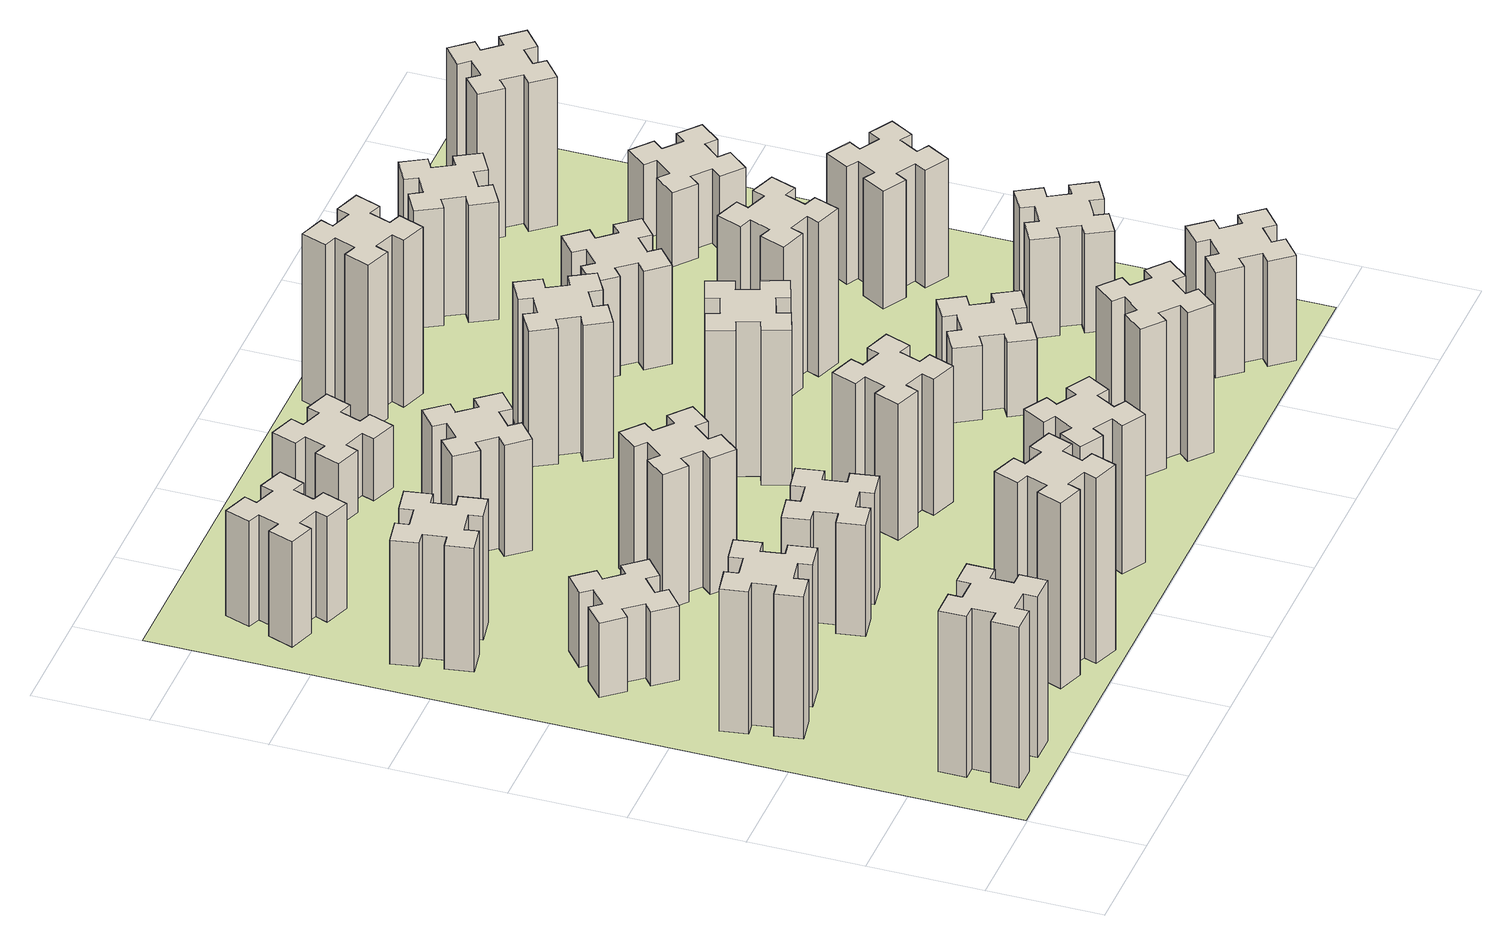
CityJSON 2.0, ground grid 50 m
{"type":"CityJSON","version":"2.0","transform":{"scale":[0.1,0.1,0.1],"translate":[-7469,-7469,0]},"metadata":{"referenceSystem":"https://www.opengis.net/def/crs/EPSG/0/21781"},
"CityObjects":{
"building1":{"type":"Building","attributes":{"class":"1000","function":"1000","usage":"1000","yearOfConstruction":2016,"roofType":"1000","measuredHeight":78,"storeysAboveGround":30,"storeysBelowGround":0},"geometry":[{"type":"Solid","lod":"1","boundaries":[[[[0,1,2,3,4,5,6,7,8,9,10,11,12,13,14,15,16,17,18,19]],[[17,16,20,21]],[[16,15,22,20]],[[15,14,23,22]],[[14,13,24,23]],[[13,12,25,24]],[[12,11,26,25]],[[11,10,27,26]],[[10,9,28,27]],[[9,8,29,28]],[[8,7,30,29]],[[7,6,31,30]],[[6,5,32,31]],[[5,4,33,32]],[[4,3,34,33]],[[3,2,35,34]],[[2,1,36,35]],[[1,0,37,36]],[[0,19,38,37]],[[19,18,39,38]],[[18,17,21,39]],[[24,25,26,27,28,29,30,31,32,33,34,35,36,37,38,39,21,20,22,23]]]]}]},
"building2":{"type":"Building","attributes":{"class":"1000","function":"1000","usage":"1000","yearOfConstruction":2016,"roofType":"1000","measuredHeight":69,"storeysAboveGround":30,"storeysBelowGround":0},"geometry":[{"type":"Solid","lod":"1","boundaries":[[[[40,41,42,43,44,45,46,47,48,49,50,51,52,53,54,55,56,57,58,59]],[[57,56,60,61]],[[56,55,62,60]],[[55,54,63,62]],[[54,53,64,63]],[[53,52,65,64]],[[52,51,66,65]],[[51,50,67,66]],[[50,49,68,67]],[[49,48,69,68]],[[48,47,70,69]],[[47,46,71,70]],[[46,45,72,71]],[[45,44,73,72]],[[44,43,74,73]],[[43,42,75,74]],[[42,41,76,75]],[[41,40,77,76]],[[40,59,78,77]],[[59,58,79,78]],[[58,57,61,79]],[[64,65,66,67,68,69,70,71,72,73,74,75,76,77,78,79,61,60,62,63]]]]}]},
"building3":{"type":"Building","attributes":{"class":"1000","function":"1000","usage":"1000","yearOfConstruction":2016,"roofType":"1000","measuredHeight":36,"storeysAboveGround":30,"storeysBelowGround":0},"geometry":[{"type":"Solid","lod":"1","boundaries":[[[[80,81,82,83,84,85,86,87,88,89,90,91,92,93,94,95,96,97,98,99]],[[97,96,100,101]],[[96,95,102,100]],[[95,94,103,102]],[[94,93,104,103]],[[93,92,105,104]],[[92,91,106,105]],[[91,90,107,106]],[[90,89,108,107]],[[89,88,109,108]],[[88,87,110,109]],[[87,86,111,110]],[[86,85,112,111]],[[85,84,113,112]],[[84,83,114,113]],[[83,82,115,114]],[[82,81,116,115]],[[81,80,117,116]],[[80,99,118,117]],[[99,98,119,118]],[[98,97,101,119]],[[104,105,106,107,108,109,110,111,112,113,114,115,116,117,118,119,101,100,102,103]]]]}]},
"building4":{"type":"Building","attributes":{"class":"1000","function":"1000","usage":"1000","yearOfConstruction":2016,"roofType":"1000","measuredHeight":60,"storeysAboveGround":30,"storeysBelowGround":0},"geometry":[{"type":"Solid","lod":"1","boundaries":[[[[120,121,122,123,124,125,126,127,128,129,130,131,132,133,134,135,136,137,138,139]],[[137,136,140,141]],[[136,135,142,140]],[[135,134,143,142]],[[134,133,144,143]],[[133,132,145,144]],[[132,131,146,145]],[[131,130,147,146]],[[130,129,148,147]],[[129,128,149,148]],[[128,127,150,149]],[[127,126,151,150]],[[126,125,152,151]],[[125,124,153,152]],[[124,123,154,153]],[[123,122,155,154]],[[122,121,156,155]],[[121,120,157,156]],[[120,139,158,157]],[[139,138,159,158]],[[138,137,141,159]],[[144,145,146,147,148,149,150,151,152,153,154,155,156,157,158,159,141,140,142,143]]]]}]},
"building5":{"type":"Building","attributes":{"class":"1000","function":"1000","usage":"1000","yearOfConstruction":2016,"roofType":"1000","measuredHeight":90,"storeysAboveGround":30,"storeysBelowGround":0},"geometry":[{"type":"Solid","lod":"1","boundaries":[[[[160,161,162,163,164,165,166,167,168,169,170,171,172,173,174,175,176,177,178,179]],[[177,176,180,181]],[[176,175,182,180]],[[175,174,183,182]],[[174,173,184,183]],[[173,172,185,184]],[[172,171,186,185]],[[171,170,187,186]],[[170,169,188,187]],[[169,168,189,188]],[[168,167,190,189]],[[167,166,191,190]],[[166,165,192,191]],[[165,164,193,192]],[[164,163,194,193]],[[163,162,195,194]],[[162,161,196,195]],[[161,160,197,196]],[[160,179,198,197]],[[179,178,199,198]],[[178,177,181,199]],[[184,185,186,187,188,189,190,191,192,193,194,195,196,197,198,199,181,180,182,183]]]]}]},
"building6":{"type":"Building","attributes":{"class":"1000","function":"1000","usage":"1000","yearOfConstruction":2016,"roofType":"1000","measuredHeight":51,"storeysAboveGround":30,"storeysBelowGround":0},"geometry":[{"type":"Solid","lod":"1","boundaries":[[[[200,201,202,203,204,205,206,207,208,209,210,211,212,213,214,215,216,217,218,219]],[[217,216,220,221]],[[216,215,222,220]],[[215,214,223,222]],[[214,213,224,223]],[[213,212,225,224]],[[212,211,226,225]],[[211,210,227,226]],[[210,209,228,227]],[[209,208,229,228]],[[208,207,230,229]],[[207,206,231,230]],[[206,205,232,231]],[[205,204,233,232]],[[204,203,234,233]],[[203,202,235,234]],[[202,201,236,235]],[[201,200,237,236]],[[200,219,238,237]],[[219,218,239,238]],[[218,217,221,239]],[[224,225,226,227,228,229,230,231,232,233,234,235,236,237,238,239,221,220,222,223]]]]}]},
"building7":{"type":"Building","attributes":{"class":"1000","function":"1000","usage":"1000","yearOfConstruction":2016,"roofType":"1000","measuredHeight":54,"storeysAboveGround":30,"storeysBelowGround":0},"geometry":[{"type":"Solid","lod":"1","boundaries":[[[[240,241,242,243,244,245,246,247,248,249,250,251,252,253,254,255,256,257,258,259]],[[257,256,260,261]],[[256,255,262,260]],[[255,254,263,262]],[[254,253,264,263]],[[253,252,265,264]],[[252,251,266,265]],[[251,250,267,266]],[[250,249,268,267]],[[249,248,269,268]],[[248,247,270,269]],[[247,246,271,270]],[[246,245,272,271]],[[245,244,273,272]],[[244,243,274,273]],[[243,242,275,274]],[[242,241,276,275]],[[241,240,277,276]],[[240,259,278,277]],[[259,258,279,278]],[[258,257,261,279]],[[264,265,266,267,268,269,270,271,272,273,274,275,276,277,278,279,261,260,262,263]]]]}]},
"building8":{"type":"Building","attributes":{"class":"1000","function":"1000","usage":"1000","yearOfConstruction":2016,"roofType":"1000","measuredHeight":66,"storeysAboveGround":30,"storeysBelowGround":0},"geometry":[{"type":"Solid","lod":"1","boundaries":[[[[280,281,282,283,284,285,286,287,288,289,290,291,292,293,294,295,296,297,298,299]],[[297,296,300,301]],[[296,295,302,300]],[[295,294,303,302]],[[294,293,304,303]],[[293,292,305,304]],[[292,291,306,305]],[[291,290,307,306]],[[290,289,308,307]],[[289,288,309,308]],[[288,287,310,309]],[[287,286,311,310]],[[286,285,312,311]],[[285,284,313,312]],[[284,283,314,313]],[[283,282,315,314]],[[282,281,316,315]],[[281,280,317,316]],[[280,299,318,317]],[[299,298,319,318]],[[298,297,301,319]],[[304,305,306,307,308,309,310,311,312,313,314,315,316,317,318,319,301,300,302,303]]]]}]},
"building9":{"type":"Building","attributes":{"class":"1000","function":"1000","usage":"1000","yearOfConstruction":2016,"roofType":"1000","measuredHeight":72,"storeysAboveGround":30,"storeysBelowGround":0},"geometry":[{"type":"Solid","lod":"1","boundaries":[[[[320,321,322,323,324,325,326,327,328,329,330,331,332,333,334,335,336,337,338,339]],[[337,336,340,341]],[[336,335,342,340]],[[335,334,343,342]],[[334,333,344,343]],[[333,332,345,344]],[[332,331,346,345]],[[331,330,347,346]],[[330,329,348,347]],[[329,328,349,348]],[[328,327,350,349]],[[327,326,351,350]],[[326,325,352,351]],[[325,324,353,352]],[[324,323,354,353]],[[323,322,355,354]],[[322,321,356,355]],[[321,320,357,356]],[[320,339,358,357]],[[339,338,359,358]],[[338,337,341,359]],[[344,345,346,347,348,349,350,351,352,353,354,355,356,357,358,359,341,340,342,343]]]]}]},
"building10":{"type":"Building","attributes":{"class":"1000","function":"1000","usage":"1000","yearOfConstruction":2016,"roofType":"1000","measuredHeight":54,"storeysAboveGround":30,"storeysBelowGround":0},"geometry":[{"type":"Solid","lod":"1","boundaries":[[[[360,361,362,363,364,365,366,367,368,369,370,371,372,373,374,375,376,377,378,379]],[[377,376,380,381]],[[376,375,382,380]],[[375,374,383,382]],[[374,373,384,383]],[[373,372,385,384]],[[372,371,386,385]],[[371,370,387,386]],[[370,369,388,387]],[[369,368,389,388]],[[368,367,390,389]],[[367,366,391,390]],[[366,365,392,391]],[[365,364,393,392]],[[364,363,394,393]],[[363,362,395,394]],[[362,361,396,395]],[[361,360,397,396]],[[360,379,398,397]],[[379,378,399,398]],[[378,377,381,399]],[[384,385,386,387,388,389,390,391,392,393,394,395,396,397,398,399,381,380,382,383]]]]}]},
"building11":{"type":"Building","attributes":{"class":"1000","function":"1000","usage":"1000","yearOfConstruction":2016,"roofType":"1000","measuredHeight":30,"storeysAboveGround":30,"storeysBelowGround":0},"geometry":[{"type":"Solid","lod":"1","boundaries":[[[[400,401,402,403,404,405,406,407,408,409,410,411,412,413,414,415,416,417,418,419]],[[417,416,420,421]],[[416,415,422,420]],[[415,414,423,422]],[[414,413,424,423]],[[413,412,425,424]],[[412,411,426,425]],[[411,410,427,426]],[[410,409,428,427]],[[409,408,429,428]],[[408,407,430,429]],[[407,406,431,430]],[[406,405,432,431]],[[405,404,433,432]],[[404,403,434,433]],[[403,402,435,434]],[[402,401,436,435]],[[401,400,437,436]],[[400,419,438,437]],[[419,418,439,438]],[[418,417,421,439]],[[424,425,426,427,428,429,430,431,432,433,434,435,436,437,438,439,421,420,422,423]]]]}]},
"building12":{"type":"Building","attributes":{"class":"1000","function":"1000","usage":"1000","yearOfConstruction":2016,"roofType":"1000","measuredHeight":66,"storeysAboveGround":30,"storeysBelowGround":0},"geometry":[{"type":"Solid","lod":"1","boundaries":[[[[440,441,442,443,444,445,446,447,448,449,450,451,452,453,454,455,456,457,458,459]],[[457,456,460,461]],[[456,455,462,460]],[[455,454,463,462]],[[454,453,464,463]],[[453,452,465,464]],[[452,451,466,465]],[[451,450,467,466]],[[450,449,468,467]],[[449,448,469,468]],[[448,447,470,469]],[[447,446,471,470]],[[446,445,472,471]],[[445,444,473,472]],[[444,443,474,473]],[[443,442,475,474]],[[442,441,476,475]],[[441,440,477,476]],[[440,459,478,477]],[[459,458,479,478]],[[458,457,461,479]],[[464,465,466,467,468,469,470,471,472,473,474,475,476,477,478,479,461,460,462,463]]]]}]},
"building13":{"type":"Building","attributes":{"class":"1000","function":"1000","usage":"1000","yearOfConstruction":2016,"roofType":"1000","measuredHeight":75,"storeysAboveGround":30,"storeysBelowGround":0},"geometry":[{"type":"Solid","lod":"1","boundaries":[[[[480,481,482,483,484,485,486,487,488,489,490,491,492,493,494,495,496,497,498,499]],[[497,496,500,501]],[[496,495,502,500]],[[495,494,503,502]],[[494,493,504,503]],[[493,492,505,504]],[[492,491,506,505]],[[491,490,507,506]],[[490,489,508,507]],[[489,488,509,508]],[[488,487,510,509]],[[487,486,511,510]],[[486,485,512,511]],[[485,484,513,512]],[[484,483,514,513]],[[483,482,515,514]],[[482,481,516,515]],[[481,480,517,516]],[[480,499,518,517]],[[499,498,519,518]],[[498,497,501,519]],[[504,505,506,507,508,509,510,511,512,513,514,515,516,517,518,519,501,500,502,503]]]]}]},
"building14":{"type":"Building","attributes":{"class":"1000","function":"1000","usage":"1000","yearOfConstruction":2016,"roofType":"1000","measuredHeight":66,"storeysAboveGround":30,"storeysBelowGround":0},"geometry":[{"type":"Solid","lod":"1","boundaries":[[[[520,521,522,523,524,525,526,527,528,529,530,531,532,533,534,535,536,537,538,539]],[[537,536,540,541]],[[536,535,542,540]],[[535,534,543,542]],[[534,533,544,543]],[[533,532,545,544]],[[532,531,546,545]],[[531,530,547,546]],[[530,529,548,547]],[[529,528,549,548]],[[528,527,550,549]],[[527,526,551,550]],[[526,525,552,551]],[[525,524,553,552]],[[524,523,554,553]],[[523,522,555,554]],[[522,521,556,555]],[[521,520,557,556]],[[520,539,558,557]],[[539,538,559,558]],[[538,537,541,559]],[[544,545,546,547,548,549,550,551,552,553,554,555,556,557,558,559,541,540,542,543]]]]}]},
"building15":{"type":"Building","attributes":{"class":"1000","function":"1000","usage":"1000","yearOfConstruction":2016,"roofType":"1000","measuredHeight":72,"storeysAboveGround":30,"storeysBelowGround":0},"geometry":[{"type":"Solid","lod":"1","boundaries":[[[[560,561,562,563,564,565,566,567,568,569,570,571,572,573,574,575,576,577,578,579]],[[577,576,580,581]],[[576,575,582,580]],[[575,574,583,582]],[[574,573,584,583]],[[573,572,585,584]],[[572,571,586,585]],[[571,570,587,586]],[[570,569,588,587]],[[569,568,589,588]],[[568,567,590,589]],[[567,566,591,590]],[[566,565,592,591]],[[565,564,593,592]],[[564,563,594,593]],[[563,562,595,594]],[[562,561,596,595]],[[561,560,597,596]],[[560,579,598,597]],[[579,578,599,598]],[[578,577,581,599]],[[584,585,586,587,588,589,590,591,592,593,594,595,596,597,598,599,581,580,582,583]]]]}]},
"building16":{"type":"Building","attributes":{"class":"1000","function":"1000","usage":"1000","yearOfConstruction":2016,"roofType":"1000","measuredHeight":81,"storeysAboveGround":30,"storeysBelowGround":0},"geometry":[{"type":"Solid","lod":"1","boundaries":[[[[600,601,602,603,604,605,606,607,608,609,610,611,612,613,614,615,616,617,618,619]],[[617,616,620,621]],[[616,615,622,620]],[[615,614,623,622]],[[614,613,624,623]],[[613,612,625,624]],[[612,611,626,625]],[[611,610,627,626]],[[610,609,628,627]],[[609,608,629,628]],[[608,607,630,629]],[[607,606,631,630]],[[606,605,632,631]],[[605,604,633,632]],[[604,603,634,633]],[[603,602,635,634]],[[602,601,636,635]],[[601,600,637,636]],[[600,619,638,637]],[[619,618,639,638]],[[618,617,621,639]],[[624,625,626,627,628,629,630,631,632,633,634,635,636,637,638,639,621,620,622,623]]]]}]},
"building17":{"type":"Building","attributes":{"class":"1000","function":"1000","usage":"1000","yearOfConstruction":2016,"roofType":"1000","measuredHeight":36,"storeysAboveGround":30,"storeysBelowGround":0},"geometry":[{"type":"Solid","lod":"1","boundaries":[[[[640,641,642,643,644,645,646,647,648,649,650,651,652,653,654,655,656,657,658,659]],[[657,656,660,661]],[[656,655,662,660]],[[655,654,663,662]],[[654,653,664,663]],[[653,652,665,664]],[[652,651,666,665]],[[651,650,667,666]],[[650,649,668,667]],[[649,648,669,668]],[[648,647,670,669]],[[647,646,671,670]],[[646,645,672,671]],[[645,644,673,672]],[[644,643,674,673]],[[643,642,675,674]],[[642,641,676,675]],[[641,640,677,676]],[[640,659,678,677]],[[659,658,679,678]],[[658,657,661,679]],[[664,665,666,667,668,669,670,671,672,673,674,675,676,677,678,679,661,660,662,663]]]]}]},
"building18":{"type":"Building","attributes":{"class":"1000","function":"1000","usage":"1000","yearOfConstruction":2016,"roofType":"1000","measuredHeight":75,"storeysAboveGround":30,"storeysBelowGround":0},"geometry":[{"type":"Solid","lod":"1","boundaries":[[[[680,681,682,683,684,685,686,687,688,689,690,691,692,693,694,695,696,697,698,699]],[[697,696,700,701]],[[696,695,702,700]],[[695,694,703,702]],[[694,693,704,703]],[[693,692,705,704]],[[692,691,706,705]],[[691,690,707,706]],[[690,689,708,707]],[[689,688,709,708]],[[688,687,710,709]],[[687,686,711,710]],[[686,685,712,711]],[[685,684,713,712]],[[684,683,714,713]],[[683,682,715,714]],[[682,681,716,715]],[[681,680,717,716]],[[680,699,718,717]],[[699,698,719,718]],[[698,697,701,719]],[[704,705,706,707,708,709,710,711,712,713,714,715,716,717,718,719,701,700,702,703]]]]}]},
"building19":{"type":"Building","attributes":{"class":"1000","function":"1000","usage":"1000","yearOfConstruction":2016,"roofType":"1000","measuredHeight":48,"storeysAboveGround":30,"storeysBelowGround":0},"geometry":[{"type":"Solid","lod":"1","boundaries":[[[[720,721,722,723,724,725,726,727,728,729,730,731,732,733,734,735,736,737,738,739]],[[737,736,740,741]],[[736,735,742,740]],[[735,734,743,742]],[[734,733,744,743]],[[733,732,745,744]],[[732,731,746,745]],[[731,730,747,746]],[[730,729,748,747]],[[729,728,749,748]],[[728,727,750,749]],[[727,726,751,750]],[[726,725,752,751]],[[725,724,753,752]],[[724,723,754,753]],[[723,722,755,754]],[[722,721,756,755]],[[721,720,757,756]],[[720,739,758,757]],[[739,738,759,758]],[[738,737,741,759]],[[744,745,746,747,748,749,750,751,752,753,754,755,756,757,758,759,741,740,742,743]]]]}]},
"building20":{"type":"Building","attributes":{"class":"1000","function":"1000","usage":"1000","yearOfConstruction":2016,"roofType":"1000","measuredHeight":51,"storeysAboveGround":30,"storeysBelowGround":0},"geometry":[{"type":"Solid","lod":"1","boundaries":[[[[760,761,762,763,764,765,766,767,768,769,770,771,772,773,774,775,776,777,778,779]],[[777,776,780,781]],[[776,775,782,780]],[[775,774,783,782]],[[774,773,784,783]],[[773,772,785,784]],[[772,771,786,785]],[[771,770,787,786]],[[770,769,788,787]],[[769,768,789,788]],[[768,767,790,789]],[[767,766,791,790]],[[766,765,792,791]],[[765,764,793,792]],[[764,763,794,793]],[[763,762,795,794]],[[762,761,796,795]],[[761,760,797,796]],[[760,779,798,797]],[[779,778,799,798]],[[778,777,781,799]],[[784,785,786,787,788,789,790,791,792,793,794,795,796,797,798,799,781,780,782,783]]]]}]},
"building21":{"type":"Building","attributes":{"class":"1000","function":"1000","usage":"1000","yearOfConstruction":2016,"roofType":"1000","measuredHeight":57,"storeysAboveGround":30,"storeysBelowGround":0},"geometry":[{"type":"Solid","lod":"1","boundaries":[[[[800,801,802,803,804,805,806,807,808,809,810,811,812,813,814,815,816,817,818,819]],[[817,816,820,821]],[[816,815,822,820]],[[815,814,823,822]],[[814,813,824,823]],[[813,812,825,824]],[[812,811,826,825]],[[811,810,827,826]],[[810,809,828,827]],[[809,808,829,828]],[[808,807,830,829]],[[807,806,831,830]],[[806,805,832,831]],[[805,804,833,832]],[[804,803,834,833]],[[803,802,835,834]],[[802,801,836,835]],[[801,800,837,836]],[[800,819,838,837]],[[819,818,839,838]],[[818,817,821,839]],[[824,825,826,827,828,829,830,831,832,833,834,835,836,837,838,839,821,820,822,823]]]]}]},
"building22":{"type":"Building","attributes":{"class":"1000","function":"1000","usage":"1000","yearOfConstruction":2016,"roofType":"1000","measuredHeight":48,"storeysAboveGround":30,"storeysBelowGround":0},"geometry":[{"type":"Solid","lod":"1","boundaries":[[[[840,841,842,843,844,845,846,847,848,849,850,851,852,853,854,855,856,857,858,859]],[[857,856,860,861]],[[856,855,862,860]],[[855,854,863,862]],[[854,853,864,863]],[[853,852,865,864]],[[852,851,866,865]],[[851,850,867,866]],[[850,849,868,867]],[[849,848,869,868]],[[848,847,870,869]],[[847,846,871,870]],[[846,845,872,871]],[[845,844,873,872]],[[844,843,874,873]],[[843,842,875,874]],[[842,841,876,875]],[[841,840,877,876]],[[840,859,878,877]],[[859,858,879,878]],[[858,857,861,879]],[[864,865,866,867,868,869,870,871,872,873,874,875,876,877,878,879,861,860,862,863]]]]}]},
"building23":{"type":"Building","attributes":{"class":"1000","function":"1000","usage":"1000","yearOfConstruction":2016,"roofType":"1000","measuredHeight":57,"storeysAboveGround":30,"storeysBelowGround":0},"geometry":[{"type":"Solid","lod":"1","boundaries":[[[[880,881,882,883,884,885,886,887,888,889,890,891,892,893,894,895,896,897,898,899]],[[897,896,900,901]],[[896,895,902,900]],[[895,894,903,902]],[[894,893,904,903]],[[893,892,905,904]],[[892,891,906,905]],[[891,890,907,906]],[[890,889,908,907]],[[889,888,909,908]],[[888,887,910,909]],[[887,886,911,910]],[[886,885,912,911]],[[885,884,913,912]],[[884,883,914,913]],[[883,882,915,914]],[[882,881,916,915]],[[881,880,917,916]],[[880,899,918,917]],[[899,898,919,918]],[[898,897,901,919]],[[904,905,906,907,908,909,910,911,912,913,914,915,916,917,918,919,901,900,902,903]]]]}]},
"building24":{"type":"Building","attributes":{"class":"1000","function":"1000","usage":"1000","yearOfConstruction":2016,"roofType":"1000","measuredHeight":36,"storeysAboveGround":30,"storeysBelowGround":0},"geometry":[{"type":"Solid","lod":"1","boundaries":[[[[920,921,922,923,924,925,926,927,928,929,930,931,932,933,934,935,936,937,938,939]],[[937,936,940,941]],[[936,935,942,940]],[[935,934,943,942]],[[934,933,944,943]],[[933,932,945,944]],[[932,931,946,945]],[[931,930,947,946]],[[930,929,948,947]],[[929,928,949,948]],[[928,927,950,949]],[[927,926,951,950]],[[926,925,952,951]],[[925,924,953,952]],[[924,923,954,953]],[[923,922,955,954]],[[922,921,956,955]],[[921,920,957,956]],[[920,939,958,957]],[[939,938,959,958]],[[938,937,941,959]],[[944,945,946,947,948,949,950,951,952,953,954,955,956,957,958,959,941,940,942,943]]]]}]},
"building25":{"type":"Building","attributes":{"class":"1000","function":"1000","usage":"1000","yearOfConstruction":2016,"roofType":"1000","measuredHeight":72,"storeysAboveGround":30,"storeysBelowGround":0},"geometry":[{"type":"Solid","lod":"1","boundaries":[[[[960,961,962,963,964,965,966,967,968,969,970,971,972,973,974,975,976,977,978,979]],[[977,976,980,981]],[[976,975,982,980]],[[975,974,983,982]],[[974,973,984,983]],[[973,972,985,984]],[[972,971,986,985]],[[971,970,987,986]],[[970,969,988,987]],[[969,968,989,988]],[[968,967,990,989]],[[967,966,991,990]],[[966,965,992,991]],[[965,964,993,992]],[[964,963,994,993]],[[963,962,995,994]],[[962,961,996,995]],[[961,960,997,996]],[[960,979,998,997]],[[979,978,999,998]],[[978,977,981,999]],[[984,985,986,987,988,989,990,991,992,993,994,995,996,997,998,999,981,980,982,983]]]]}]},
"landuse1":{"type":"LandUse","attributes":{"name":"plot1","function":"1010"},"geometry":[{"type":"MultiSurface","lod":"1","boundaries":[[[1000,1001,1002,1003]]]}]}
},
"vertices":[
[265,325,0],[265,225,0],[205,225,0],[205,105,0],[325,105,0],[325,165,0],[425,165,0],[425,105,0],[545,105,0],[545,225,0],[485,225,0],[485,325,0],[545,325,0],[545,445,0],[425,445,0],[425,385,0],[325,385,0],[325,445,0],[205,445,0],[205,325,0],[325,385,780],[325,445,780],[425,385,780],[425,445,780],[545,445,780],[545,325,780],[485,325,780],[485,225,780],[545,225,780],[545,105,780],[425,105,780],[425,165,780],[325,165,780],[325,105,780],[205,105,780],[205,225,780],[265,225,780],[265,325,780],[205,325,780],[205,445,780],
[492,1185,0],[475,1284,0],[534,1294,0],[513,1412,0],[395,1391,0],[405,1332,0],[307,1315,0],[297,1374,0],[178,1353,0],[199,1235,0],[258,1245,0],[276,1147,0],[217,1137,0],[237,1018,0],[356,1039,0],[345,1098,0],[444,1116,0],[454,1057,0],[572,1077,0],[551,1196,0],[444,1116,690],[454,1057,690],[345,1098,690],[356,1039,690],[237,1018,690],[217,1137,690],[276,1147,690],[258,1245,690],[199,1235,690],[178,1353,690],[297,1374,690],[307,1315,690],[405,1332,690],[395,1391,690],[513,1412,690],[534,1294,690],[475,1284,690],[492,1185,690],[551,1196,690],[572,1077,690],
[359,1823,0],[423,1746,0],[377,1708,0],[454,1616,0],[546,1693,0],[508,1739,0],[584,1803,0],[623,1757,0],[715,1834,0],[638,1926,0],[592,1888,0],[527,1964,0],[573,2003,0],[496,2095,0],[404,2018,0],[443,1972,0],[366,1907,0],[328,1953,0],[236,1876,0],[313,1784,0],[366,1907,360],[328,1953,360],[443,1972,360],[404,2018,360],[496,2095,360],[573,2003,360],[527,1964,360],[592,1888,360],[638,1926,360],[715,1834,360],[623,1757,360],[584,1803,360],[508,1739,360],[546,1693,360],[454,1616,360],[377,1708,360],[423,1746,360],[359,1823,360],[313,1784,360],[236,1876,360],
[345,2478,0],[444,2496,0],[454,2437,0],[572,2457,0],[551,2576,0],[492,2565,0],[475,2664,0],[534,2674,0],[513,2792,0],[395,2771,0],[405,2712,0],[307,2695,0],[297,2754,0],[178,2733,0],[199,2615,0],[258,2625,0],[276,2527,0],[217,2517,0],[237,2398,0],[356,2419,0],[276,2527,600],[217,2517,600],[258,2625,600],[199,2615,600],[178,2733,600],[297,2754,600],[307,2695,600],[405,2712,600],[395,2771,600],[513,2792,600],[534,2674,600],[475,2664,600],[492,2565,600],[551,2576,600],[572,2457,600],[454,2437,600],[444,2496,600],[345,2478,600],[356,2419,600],[237,2398,600],
[1029,360,0],[995,266,0],[939,287,0],[897,174,0],[1010,133,0],[1031,189,0],[1125,155,0],[1104,99,0],[1217,57,0],[1258,170,0],[1202,191,0],[1236,285,0],[1292,264,0],[1333,377,0],[1220,418,0],[1200,362,0],[1106,396,0],[1127,452,0],[1014,493,0],[973,380,0],[1106,396,900],[1127,452,900],[1200,362,900],[1220,418,900],[1333,377,900],[1292,264,900],[1236,285,900],[1202,191,900],[1258,170,900],[1217,57,900],[1104,99,900],[1125,155,900],[1031,189,900],[1010,133,900],[897,174,900],[939,287,900],[995,266,900],[1029,360,900],[973,380,900],[1014,493,900],
[291,3149,0],[385,3115,0],[364,3059,0],[477,3017,0],[518,3130,0],[462,3151,0],[496,3245,0],[552,3224,0],[593,3337,0],[480,3378,0],[460,3322,0],[366,3356,0],[387,3412,0],[274,3453,0],[233,3340,0],[289,3320,0],[255,3226,0],[199,3247,0],[157,3134,0],[270,3093,0],[255,3226,510],[199,3247,510],[289,3320,510],[233,3340,510],[274,3453,510],[387,3412,510],[366,3356,510],[460,3322,510],[480,3378,510],[593,3337,510],[552,3224,510],[496,3245,510],[462,3151,510],[518,3130,510],[477,3017,510],[364,3059,510],[385,3115,510],[291,3149,510],[270,3093,510],[157,3134,510],
[1232,1185,0],[1215,1284,0],[1274,1294,0],[1253,1412,0],[1135,1391,0],[1145,1332,0],[1047,1315,0],[1037,1374,0],[918,1353,0],[939,1235,0],[998,1245,0],[1016,1147,0],[957,1137,0],[977,1018,0],[1096,1039,0],[1085,1098,0],[1184,1116,0],[1194,1057,0],[1312,1077,0],[1291,1196,0],[1184,1116,540],[1194,1057,540],[1085,1098,540],[1096,1039,540],[977,1018,540],[957,1137,540],[1016,1147,540],[998,1245,540],[939,1235,540],[918,1353,540],[1037,1374,540],[1047,1315,540],[1145,1332,540],[1135,1391,540],[1253,1412,540],[1274,1294,540],[1215,1284,540],[1232,1185,540],[1291,1196,540],[1312,1077,540],
[1167,1746,0],[1232,1823,0],[1278,1784,0],[1355,1876,0],[1263,1953,0],[1224,1907,0],[1148,1972,0],[1186,2018,0],[1094,2095,0],[1017,2003,0],[1063,1964,0],[999,1888,0],[953,1926,0],[876,1834,0],[968,1757,0],[1006,1803,0],[1083,1739,0],[1044,1693,0],[1136,1616,0],[1213,1708,0],[1083,1739,660],[1044,1693,660],[1006,1803,660],[968,1757,660],[876,1834,660],[953,1926,660],[999,1888,660],[1063,1964,660],[1017,2003,660],[1094,2095,660],[1186,2018,660],[1148,1972,660],[1224,1907,660],[1263,1953,660],[1355,1876,660],[1278,1784,660],[1232,1823,660],[1167,1746,660],[1213,1708,660],[1136,1616,660],
[1657,305,0],[1744,255,0],[1714,203,0],[1818,143,0],[1878,247,0],[1826,277,0],[1876,364,0],[1928,334,0],[1988,438,0],[1884,498,0],[1854,446,0],[1767,496,0],[1797,548,0],[1693,608,0],[1633,504,0],[1685,474,0],[1635,387,0],[1583,417,0],[1523,313,0],[1627,253,0],[1635,387,720],[1583,417,720],[1685,474,720],[1633,504,720],[1693,608,720],[1797,548,720],[1767,496,720],[1854,446,720],[1884,498,720],[1988,438,720],[1928,334,720],[1876,364,720],[1826,277,720],[1878,247,720],[1818,143,720],[1714,203,720],[1744,255,720],[1657,305,720],[1627,253,720],[1523,313,720],
[1148,2579,0],[1224,2643,0],[1263,2597,0],[1355,2674,0],[1278,2766,0],[1232,2728,0],[1167,2804,0],[1213,2843,0],[1136,2935,0],[1044,2858,0],[1083,2812,0],[1006,2747,0],[968,2793,0],[876,2716,0],[953,2624,0],[999,2663,0],[1063,2586,0],[1017,2548,0],[1094,2456,0],[1186,2533,0],[1063,2586,540],[1017,2548,540],[999,2663,540],[953,2624,540],[876,2716,540],[968,2793,540],[1006,2747,540],[1083,2812,540],[1044,2858,540],[1136,2935,540],[1213,2843,540],[1167,2804,540],[1232,2728,540],[1278,2766,540],[1355,2674,540],[1263,2597,540],[1224,2643,540],[1148,2579,540],[1186,2533,540],[1094,2456,540],
[1131,3249,0],[1225,3215,0],[1204,3159,0],[1317,3117,0],[1358,3230,0],[1302,3251,0],[1336,3345,0],[1392,3324,0],[1433,3437,0],[1320,3478,0],[1300,3422,0],[1206,3456,0],[1227,3512,0],[1114,3553,0],[1073,3440,0],[1129,3420,0],[1095,3326,0],[1039,3347,0],[997,3234,0],[1110,3193,0],[1095,3326,300],[1039,3347,300],[1129,3420,300],[1073,3440,300],[1114,3553,300],[1227,3512,300],[1206,3456,300],[1300,3422,300],[1320,3478,300],[1433,3437,300],[1392,3324,300],[1336,3345,300],[1302,3251,300],[1358,3230,300],[1317,3117,300],[1204,3159,300],[1225,3215,300],[1131,3249,300],[1110,3193,300],[997,3234,300],
[1940,1302,0],[1846,1336,0],[1867,1392,0],[1754,1433,0],[1713,1320,0],[1769,1300,0],[1735,1206,0],[1679,1227,0],[1637,1114,0],[1750,1073,0],[1771,1129,0],[1865,1095,0],[1844,1039,0],[1957,997,0],[1998,1110,0],[1942,1131,0],[1976,1225,0],[2032,1204,0],[2073,1317,0],[1960,1358,0],[1976,1225,660],[2032,1204,660],[1942,1131,660],[1998,1110,660],[1957,997,660],[1844,1039,660],[1865,1095,660],[1771,1129,660],[1750,1073,660],[1637,1114,660],[1679,1227,660],[1735,1206,660],[1769,1300,660],[1713,1320,660],[1754,1433,660],[1867,1392,660],[1846,1336,660],[1940,1302,660],[1960,1358,660],[2073,1317,660],
[2076,1846,0],[2042,1940,0],[2098,1960,0],[2057,2073,0],[1944,2032,0],[1965,1976,0],[1871,1942,0],[1850,1998,0],[1737,1957,0],[1779,1844,0],[1835,1865,0],[1869,1771,0],[1813,1750,0],[1854,1637,0],[1967,1679,0],[1946,1735,0],[2040,1769,0],[2060,1713,0],[2173,1754,0],[2132,1867,0],[2040,1769,750],[2060,1713,750],[1946,1735,750],[1967,1679,750],[1854,1637,750],[1813,1750,750],[1869,1771,750],[1835,1865,750],[1779,1844,750],[1737,1957,750],[1850,1998,750],[1871,1942,750],[1965,1976,750],[1944,2032,750],[2057,2073,750],[2098,1960,750],[2042,1940,750],[2076,1846,750],[2132,1867,750],[2173,1754,750],
[1735,2584,0],[1785,2497,0],[1733,2467,0],[1793,2363,0],[1897,2423,0],[1867,2475,0],[1954,2525,0],[1984,2473,0],[2088,2533,0],[2028,2637,0],[1976,2607,0],[1926,2694,0],[1978,2724,0],[1918,2828,0],[1814,2768,0],[1844,2716,0],[1757,2666,0],[1727,2718,0],[1623,2658,0],[1683,2554,0],[1757,2666,660],[1727,2718,660],[1844,2716,660],[1814,2768,660],[1918,2828,660],[1978,2724,660],[1926,2694,660],[1976,2607,660],[2028,2637,660],[2088,2533,660],[1984,2473,660],[1954,2525,660],[1867,2475,660],[1897,2423,660],[1793,2363,660],[1733,2467,660],[1785,2497,660],[1735,2584,660],[1683,2554,660],[1623,2658,660],
[2486,323,0],[2563,259,0],[2524,213,0],[2616,136,0],[2693,228,0],[2647,266,0],[2712,343,0],[2758,304,0],[2835,396,0],[2743,473,0],[2704,427,0],[2628,492,0],[2666,538,0],[2574,615,0],[2497,523,0],[2543,484,0],[2479,408,0],[2433,446,0],[2356,354,0],[2448,277,0],[2479,408,720],[2433,446,720],[2543,484,720],[2497,523,720],[2574,615,720],[2666,538,720],[2628,492,720],[2704,427,720],[2743,473,720],[2835,396,720],[2758,304,720],[2712,343,720],[2647,266,720],[2693,228,720],[2616,136,720],[2524,213,720],[2563,259,720],[2486,323,720],[2448,277,720],[2356,354,720],
[1769,3520,0],[1735,3426,0],[1679,3447,0],[1637,3334,0],[1750,3293,0],[1771,3349,0],[1865,3315,0],[1844,3259,0],[1957,3217,0],[1998,3330,0],[1942,3351,0],[1976,3445,0],[2032,3424,0],[2073,3537,0],[1960,3578,0],[1940,3522,0],[1846,3556,0],[1867,3612,0],[1754,3653,0],[1713,3540,0],[1846,3556,810],[1867,3612,810],[1940,3522,810],[1960,3578,810],[2073,3537,810],[2032,3424,810],[1976,3445,810],[1942,3351,810],[1998,3330,810],[1957,3217,810],[1844,3259,810],[1865,3315,810],[1771,3349,810],[1750,3293,810],[1637,3334,810],[1679,3447,810],[1735,3426,810],[1769,3520,810],[1713,3540,810],[1754,3653,810],
[2575,1104,0],[2625,1017,0],[2573,987,0],[2633,883,0],[2737,943,0],[2707,995,0],[2794,1045,0],[2824,993,0],[2928,1053,0],[2868,1157,0],[2816,1127,0],[2766,1214,0],[2818,1244,0],[2758,1348,0],[2654,1288,0],[2684,1236,0],[2597,1186,0],[2567,1238,0],[2463,1178,0],[2523,1074,0],[2597,1186,360],[2567,1238,360],[2684,1236,360],[2654,1288,360],[2758,1348,360],[2818,1244,360],[2766,1214,360],[2816,1127,360],[2868,1157,360],[2928,1053,360],[2824,993,360],[2794,1045,360],[2707,995,360],[2737,943,360],[2633,883,360],[2573,987,360],[2625,1017,360],[2575,1104,360],[2523,1074,360],[2463,1178,360],
[2680,2042,0],[2586,2076,0],[2607,2132,0],[2494,2173,0],[2453,2060,0],[2509,2040,0],[2475,1946,0],[2419,1967,0],[2377,1854,0],[2490,1813,0],[2511,1869,0],[2605,1835,0],[2584,1779,0],[2697,1737,0],[2738,1850,0],[2682,1871,0],[2716,1965,0],[2772,1944,0],[2813,2057,0],[2700,2098,0],[2716,1965,750],[2772,1944,750],[2682,1871,750],[2738,1850,750],[2697,1737,750],[2584,1779,750],[2605,1835,750],[2511,1869,750],[2490,1813,750],[2377,1854,750],[2419,1967,750],[2475,1946,750],[2509,2040,750],[2453,2060,750],[2494,2173,750],[2607,2132,750],[2586,2076,750],[2680,2042,750],[2700,2098,750],[2813,2057,750],
[2379,2563,0],[2443,2486,0],[2397,2448,0],[2474,2356,0],[2566,2433,0],[2528,2479,0],[2604,2543,0],[2643,2497,0],[2735,2574,0],[2658,2666,0],[2612,2628,0],[2547,2704,0],[2593,2743,0],[2516,2835,0],[2424,2758,0],[2463,2712,0],[2386,2647,0],[2348,2693,0],[2256,2616,0],[2333,2524,0],[2386,2647,480],[2348,2693,480],[2463,2712,480],[2424,2758,480],[2516,2835,480],[2593,2743,480],[2547,2704,480],[2612,2628,480],[2658,2666,480],[2735,2574,480],[2643,2497,480],[2604,2543,480],[2528,2479,480],[2566,2433,480],[2474,2356,480],[2397,2448,480],[2443,2486,480],[2379,2563,480],[2333,2524,480],[2256,2616,480],
[3368,159,0],[3444,223,0],[3483,177,0],[3575,254,0],[3498,346,0],[3452,308,0],[3387,384,0],[3433,423,0],[3356,515,0],[3264,438,0],[3303,392,0],[3226,327,0],[3188,373,0],[3096,296,0],[3173,204,0],[3219,243,0],[3283,166,0],[3237,128,0],[3314,36,0],[3406,113,0],[3283,166,510],[3237,128,510],[3219,243,510],[3173,204,510],[3096,296,510],[3188,373,510],[3226,327,510],[3303,392,510],[3264,438,510],[3356,515,510],[3433,423,510],[3387,384,510],[3452,308,510],[3498,346,510],[3575,254,510],[3483,177,510],[3444,223,510],[3368,159,510],[3406,113,510],[3314,36,510],
[2607,3215,0],[2694,3265,0],[2724,3213,0],[2828,3273,0],[2768,3377,0],[2716,3347,0],[2666,3434,0],[2718,3464,0],[2658,3568,0],[2554,3508,0],[2584,3456,0],[2497,3406,0],[2467,3458,0],[2363,3398,0],[2423,3294,0],[2475,3324,0],[2525,3237,0],[2473,3207,0],[2533,3103,0],[2637,3163,0],[2525,3237,570],[2473,3207,570],[2475,3324,570],[2423,3294,570],[2363,3398,570],[2467,3458,570],[2497,3406,570],[2584,3456,570],[2554,3508,570],[2658,3568,570],[2718,3464,570],[2666,3434,570],[2716,3347,570],[2768,3377,570],[2828,3273,570],[2724,3213,570],[2694,3265,570],[2607,3215,570],[2637,3163,570],[2533,3103,570],
[3456,1027,0],[3406,1114,0],[3458,1144,0],[3398,1248,0],[3294,1188,0],[3324,1136,0],[3237,1086,0],[3207,1138,0],[3103,1078,0],[3163,974,0],[3215,1004,0],[3265,917,0],[3213,887,0],[3273,783,0],[3377,843,0],[3347,895,0],[3434,945,0],[3464,893,0],[3568,953,0],[3508,1057,0],[3434,945,480],[3464,893,480],[3347,895,480],[3377,843,480],[3273,783,480],[3213,887,480],[3265,917,480],[3215,1004,480],[3163,974,480],[3103,1078,480],[3207,1138,480],[3237,1086,480],[3324,1136,480],[3294,1188,480],[3398,1248,480],[3458,1144,480],[3406,1114,480],[3456,1027,480],[3508,1057,480],[3568,953,480],
[3406,1657,0],[3456,1744,0],[3508,1714,0],[3568,1818,0],[3464,1878,0],[3434,1826,0],[3347,1876,0],[3377,1928,0],[3273,1988,0],[3213,1884,0],[3265,1854,0],[3215,1767,0],[3163,1797,0],[3103,1693,0],[3207,1633,0],[3237,1685,0],[3324,1635,0],[3294,1583,0],[3398,1523,0],[3458,1627,0],[3324,1635,570],[3294,1583,570],[3237,1685,570],[3207,1633,570],[3103,1693,570],[3163,1797,570],[3215,1767,570],[3265,1854,570],[3213,1884,570],[3273,1988,570],[3377,1928,570],[3347,1876,570],[3434,1826,570],[3464,1878,570],[3568,1818,570],[3508,1714,570],[3456,1744,570],[3406,1657,570],[3458,1627,570],[3398,1523,570],
[3283,2704,0],[3219,2628,0],[3173,2666,0],[3096,2574,0],[3188,2497,0],[3226,2543,0],[3303,2479,0],[3264,2433,0],[3356,2356,0],[3433,2448,0],[3387,2486,0],[3452,2563,0],[3498,2524,0],[3575,2616,0],[3483,2693,0],[3444,2647,0],[3368,2712,0],[3406,2758,0],[3314,2835,0],[3237,2743,0],[3368,2712,360],[3406,2758,360],[3444,2647,360],[3483,2693,360],[3575,2616,360],[3498,2524,360],[3452,2563,360],[3387,2486,360],[3433,2448,360],[3356,2356,360],[3264,2433,360],[3303,2479,360],[3226,2543,360],[3188,2497,360],[3096,2574,360],[3173,2666,360],[3219,2628,360],[3283,2704,360],[3237,2743,360],[3314,2835,360],
[3203,3452,0],[3126,3387,0],[3088,3433,0],[2996,3356,0],[3073,3264,0],[3119,3303,0],[3183,3226,0],[3137,3188,0],[3214,3096,0],[3306,3173,0],[3268,3219,0],[3344,3283,0],[3383,3237,0],[3475,3314,0],[3398,3406,0],[3352,3368,0],[3287,3444,0],[3333,3483,0],[3256,3575,0],[3164,3498,0],[3287,3444,720],[3333,3483,720],[3352,3368,720],[3398,3406,720],[3475,3314,720],[3383,3237,720],[3344,3283,720],[3268,3219,720],[3306,3173,720],[3214,3096,720],[3137,3188,720],[3183,3226,720],[3119,3303,720],[3073,3264,720],[2996,3356,720],[3088,3433,720],[3126,3387,720],[3203,3452,720],[3164,3498,720],[3256,3575,720],
[5,3705,0],[3705,3705,0],[3705,5,0],[5,5,0]
]}
